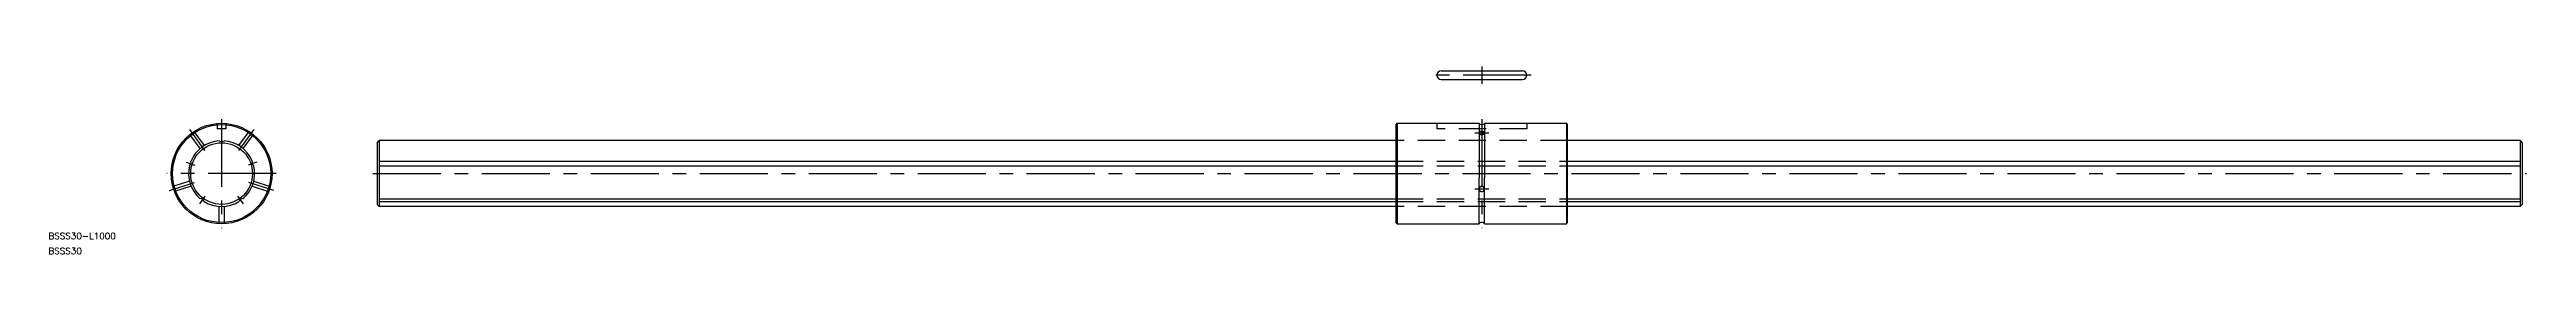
# Model space of a CAD drawing. Extents: x -80 to 1074, y -38 to 50.
import ezdxf

# ---------------------------------------------------------------- set-up
doc = ezdxf.new("R2010")
doc.units = 0
doc.linetypes.add('CENTER', pattern=[50.8, 31.75, -6.35, 6.35, -6.35])
doc.linetypes.add('DASHED', pattern=[19.05, 12.7, -6.35])
doc.layers.get('0').update_dxf_attribs({"linetype": 'CONTINUOUS'})
doc.layers.add('CENTER', color=1, linetype='CENTER')
doc.styles.get("Standard").update_dxf_attribs({"font": 'txt.shx', "height": 3, "bigfont": 'bigfont.shx'})

msp = doc.modelspace()

# ---------------------------------------------------------------- linework, layer by layer
at = {"color": 7, "linetype": 'CONTINUOUS'}
for p, q in [((568.5, 48), (606.5, 48)), ((568.5, 44), (606.5, 44)), ((547.5, 22.9), (548.1, 23.5)), ((548.1, 23.5), (548.1, -23.5)), ((548.1, 23.5), (586.2, 23.5)), ((586.2, 23.5), (586.2, -2)), ((588.8, 23.5), (588.8, -2)), ((588.8, 23.5), (626.9, 23.5)), ((627.5, 22.9), (626.9, 23.5)), ((626.9, 23.5), (626.9, -23.5)), ((72.5, 14.4), (73.5, 15.4)), ((72.5, 14.4), (72.5, -14.4)), ((547.5, 15.4), (73.5, 15.4)), ((73.5, 15.4), (73.5, -15.4)), ((547.5, -22.9), (547.5, 22.9)), ((627.5, -22.9), (627.5, 22.9)), ((1071.5, 15.4), (627.5, 15.4)), ((1071.5, 15.4), (1072.5, 14.4)), ((1071.5, 15.4), (1071.5, -15.4)), ((1072.5, 14.4), (1072.5, -14.4)), ((73.5, 5.8), (547.5, 5.8)), ((73.5, 3.7), (547.5, 3.7)), ((627.5, 5.8), (1071.5, 5.8)), ((627.5, 3.7), (1071.5, 3.7)), ((586.2, -23.5), (586.2, -2)), ((588.8, -23.5), (588.8, -2)), ((-1.3, -16.5), (-1.3, -23.5)), ((1.2, -16.5), (1.2, -23.5)), ((72.5, -14.4), (73.5, -15.4)), ((73.5, -11.8), (547.5, -11.8)), ((73.5, -13.1), (547.5, -13.1)), ((547.5, -15.4), (73.5, -15.4)), ((548.1, -23.5), (547.5, -22.9)), ((626.9, -23.5), (627.5, -22.9)), ((627.5, -11.8), (1071.5, -11.8)), ((627.5, -13.1), (1071.5, -13.1)), ((1071.5, -15.4), (627.5, -15.4)), ((1071.5, -15.4), (1072.5, -14.4)), ((548.1, -23.5), (586.2, -23.5)), ((588.8, -23.5), (626.9, -23.5))]:
    msp.add_line(p, q, dxfattribs=at)
at = {"color": 3, "linetype": 'DASHED'}
for p, q in [((-2, 23.4), (-2, 21)), ((2, 23.4), (2, 21)), ((566.5, 23.5), (566.5, 21)), ((608.5, 23.5), (608.5, 21)), ((-10, 11.7), (-14.8, 18.3)), ((-8, 13.2), (-12.8, 19.7)), ((2, 21), (-2, 21)), ((8, 13.2), (12.8, 19.7)), ((10, 11.7), (14.8, 18.3)), ((627.5, 15.4), (547.5, 15.4)), ((608.5, 21), (566.5, 21)), ((547.5, 5.8), (627.5, 5.8)), ((547.5, 3.7), (627.5, 3.7)), ((-15, -3.6), (-22.7, -6.1)), ((-14.2, -5.9), (-21.9, -8.4)), ((14.2, -5.9), (21.9, -8.4)), ((15, -3.6), (22.7, -6.1)), ((-1.3, -15.3), (-1.3, -23.5)), ((1.2, -15.3), (1.2, -23.5)), ((547.5, -11.8), (627.5, -11.8)), ((547.5, -13.1), (627.5, -13.1)), ((627.5, -15.4), (547.5, -15.4))]:
    msp.add_line(p, q, dxfattribs=at)
at = {"color": 7, "linetype": 'CONTINUOUS'}
for points in [[(586.2, 19, 0), (586.2, 19, 0), (586.2, 18.9, 0), (586.2, 18.9, 0), (586.2, 18.9, 0), (586.3, 18.8, 0), (586.3, 18.8, 0), (586.3, 18.8, 0), (586.3, 18.7, 0), (586.3, 18.7, 0), (586.4, 18.7, 0), (586.4, 18.6, 0), (586.4, 18.6, 0), (586.5, 18.6, 0), (586.5, 18.5, 0), (586.5, 18.5, 0), (586.6, 18.5, 0), (586.6, 18.5, 0), (586.7, 18.4, 0), (586.7, 18.4, 0), (586.8, 18.4, 0), (586.8, 18.4, 0), (586.9, 18.4, 0), (586.9, 18.3, 0), (587, 18.3, 0), (587.1, 18.3, 0), (587.1, 18.3, 0), (587.2, 18.3, 0), (587.2, 18.3, 0), (587.3, 18.3, 0), (587.4, 18.3, 0), (587.4, 18.3, 0), (587.5, 18.3, 0), (587.5, 18.3, 0), (587.6, 18.3, 0), (587.7, 18.3, 0), (587.7, 18.3, 0), (587.8, 18.3, 0), (587.8, 18.3, 0), (587.9, 18.3, 0), (588, 18.3, 0), (588, 18.3, 0), (588.1, 18.4, 0), (588.1, 18.4, 0), (588.2, 18.4, 0), (588.2, 18.4, 0), (588.3, 18.4, 0), (588.3, 18.5, 0), (588.4, 18.5, 0), (588.4, 18.5, 0), (588.4, 18.5, 0), (588.5, 18.6, 0), (588.5, 18.6, 0), (588.5, 18.6, 0), (588.6, 18.7, 0), (588.6, 18.7, 0), (588.6, 18.7, 0), (588.7, 18.8, 0), (588.7, 18.8, 0), (588.7, 18.8, 0), (588.7, 18.9, 0), (588.7, 18.9, 0), (588.7, 18.9, 0), (588.7, 19, 0), (588.7, 19, 0), (588.7, 19, 0), (588.7, 19.1, 0), (588.7, 19.1, 0), (588.7, 19.1, 0), (588.7, 19.2, 0), (588.7, 19.2, 0), (588.7, 19.2, 0), (588.6, 19.3, 0), (588.6, 19.3, 0), (588.6, 19.3, 0), (588.5, 19.4, 0), (588.5, 19.4, 0), (588.5, 19.4, 0), (588.4, 19.5, 0), (588.4, 19.5, 0), (588.4, 19.5, 0), (588.3, 19.5, 0), (588.3, 19.6, 0), (588.2, 19.6, 0), (588.2, 19.6, 0), (588.1, 19.6, 0), (588.1, 19.6, 0), (588, 19.7, 0), (588, 19.7, 0), (587.9, 19.7, 0), (587.8, 19.7, 0), (587.8, 19.7, 0), (587.7, 19.7, 0), (587.7, 19.7, 0), (587.6, 19.7, 0), (587.5, 19.7, 0), (587.5, 19.7, 0), (587.4, 19.7, 0), (587.4, 19.7, 0), (587.3, 19.7, 0), (587.2, 19.7, 0), (587.2, 19.7, 0), (587.1, 19.7, 0), (587.1, 19.7, 0), (587, 19.7, 0), (586.9, 19.7, 0), (586.9, 19.6, 0), (586.8, 19.6, 0), (586.8, 19.6, 0), (586.7, 19.6, 0), (586.7, 19.6, 0), (586.6, 19.5, 0), (586.6, 19.5, 0), (586.5, 19.5, 0), (586.5, 19.5, 0), (586.5, 19.4, 0), (586.4, 19.4, 0), (586.4, 19.4, 0), (586.4, 19.3, 0), (586.3, 19.3, 0), (586.3, 19.3, 0), (586.3, 19.2, 0), (586.3, 19.2, 0), (586.3, 19.2, 0), (586.2, 19.1, 0), (586.2, 19.1, 0), (586.2, 19.1, 0), (586.2, 19, 0), (586.2, 19, 0)], [(586.2, -7.3, 0), (586.2, -7.3, 0), (586.2, -7.4, 0), (586.2, -7.4, 0), (586.2, -7.5, 0), (586.3, -7.5, 0), (586.3, -7.6, 0), (586.3, -7.7, 0), (586.3, -7.7, 0), (586.3, -7.8, 0), (586.4, -7.8, 0), (586.4, -7.9, 0), (586.4, -7.9, 0), (586.5, -8, 0), (586.5, -8, 0), (586.5, -8.1, 0), (586.6, -8.1, 0), (586.6, -8.1, 0), (586.7, -8.2, 0), (586.7, -8.2, 0), (586.8, -8.2, 0), (586.8, -8.3, 0), (586.9, -8.3, 0), (586.9, -8.3, 0), (587, -8.4, 0), (587.1, -8.4, 0), (587.1, -8.4, 0), (587.2, -8.4, 0), (587.2, -8.4, 0), (587.3, -8.4, 0), (587.4, -8.4, 0), (587.4, -8.4, 0), (587.5, -8.5, 0), (587.5, -8.4, 0), (587.6, -8.4, 0), (587.7, -8.4, 0), (587.7, -8.4, 0), (587.8, -8.4, 0), (587.8, -8.4, 0), (587.9, -8.4, 0), (588, -8.4, 0), (588, -8.3, 0), (588.1, -8.3, 0), (588.1, -8.3, 0), (588.2, -8.2, 0), (588.2, -8.2, 0), (588.3, -8.2, 0), (588.3, -8.1, 0), (588.4, -8.1, 0), (588.4, -8.1, 0), (588.4, -8, 0), (588.5, -8, 0), (588.5, -7.9, 0), (588.5, -7.9, 0), (588.6, -7.8, 0), (588.6, -7.8, 0), (588.6, -7.7, 0), (588.7, -7.7, 0), (588.7, -7.6, 0), (588.7, -7.5, 0), (588.7, -7.5, 0), (588.7, -7.4, 0), (588.7, -7.4, 0), (588.7, -7.3, 0), (588.7, -7.3, 0), (588.7, -7.2, 0), (588.7, -7.1, 0), (588.7, -7.1, 0), (588.7, -7, 0), (588.7, -7, 0), (588.7, -6.9, 0), (588.7, -6.9, 0), (588.6, -6.8, 0), (588.6, -6.7, 0), (588.6, -6.7, 0), (588.5, -6.6, 0), (588.5, -6.6, 0), (588.5, -6.5, 0), (588.4, -6.5, 0), (588.4, -6.5, 0), (588.4, -6.4, 0), (588.3, -6.4, 0), (588.3, -6.3, 0), (588.2, -6.3, 0), (588.2, -6.3, 0), (588.1, -6.2, 0), (588.1, -6.2, 0), (588, -6.2, 0), (588, -6.2, 0), (587.9, -6.1, 0), (587.8, -6.1, 0), (587.8, -6.1, 0), (587.7, -6.1, 0), (587.7, -6.1, 0), (587.6, -6.1, 0), (587.5, -6.1, 0), (587.5, -6.1, 0), (587.4, -6.1, 0), (587.4, -6.1, 0), (587.3, -6.1, 0), (587.2, -6.1, 0), (587.2, -6.1, 0), (587.1, -6.1, 0), (587.1, -6.1, 0), (587, -6.2, 0), (586.9, -6.2, 0), (586.9, -6.2, 0), (586.8, -6.2, 0), (586.8, -6.3, 0), (586.7, -6.3, 0), (586.7, -6.3, 0), (586.6, -6.4, 0), (586.6, -6.4, 0), (586.5, -6.5, 0), (586.5, -6.5, 0), (586.5, -6.5, 0), (586.4, -6.6, 0), (586.4, -6.6, 0), (586.4, -6.7, 0), (586.3, -6.7, 0), (586.3, -6.8, 0), (586.3, -6.9, 0), (586.3, -6.9, 0), (586.3, -7, 0), (586.2, -7, 0), (586.2, -7.1, 0), (586.2, -7.1, 0), (586.2, -7.2, 0), (586.2, -7.3, 0)]]:
    msp.add_polyline3d(points, dxfattribs=at)
for radius in [23.5, 22.9, 14.4]:
    msp.add_circle((0, 0), radius, dxfattribs=at)
for centre, radius, start, end in [((568.5, 46), 2, 90, 270), ((606.5, 46), 2, 270, 90), ((587.5, 24.6), 1.71, 220.4497, 319.5503), ((0, 0), 15.4, 94.2344, 157.7656), ((0, 17), 1.99, 235.0514, 304.9486), ((0, 0), 15.4, 22.2344, 85.7656), ((0, 0), 15.4, 166.2344, 229.7656), ((-16.2, 5.2), 1.99, 307.0514, 16.9486), ((0, 0), 15.4, 310.2344, 13.7656), ((16.2, 5.2), 1.99, 163.0514, 232.9486), ((-10, -13.7), 1.99, 19.0514, 88.9486), ((0, 0), 15.4, 238.2344, 301.7656), ((10, -13.7), 1.99, 91.0514, 160.9486), ((587.5, -24.6), 1.71, 40.4497, 139.5503)]:
    msp.add_arc(centre, radius, start, end, dxfattribs=at)
at = {"layer": 'CENTER', "color": 1, "linetype": 'CENTER'}
for p, q in [((587.5, 50), (587.5, 42)), ((610.5, 46), (564.5, 46)), ((0, 25.5), (0, -25.5)), ((587.5, 25.5), (587.5, -25.5)), ((-15, 20.6), (-7.9, 10.8)), ((15, 20.6), (7.9, 10.8)), ((584.2, 19), (590.7, 19)), ((25.5, 0), (-25.5, 0)), ((-16.5, 5.4), (-12.4, 4)), ((16.5, 5.4), (12.4, 4)), ((70.5, 0), (1074.5, 0)), ((-24.3, -7.9), (-12.7, -4.1)), ((-10.2, -14.1), (-7.6, -10.5)), ((10.2, -14.1), (7.6, -10.5)), ((24.3, -7.9), (12.7, -4.1)), ((590.7, -7.3), (584.2, -7.3))]:
    msp.add_line(p, q, dxfattribs=at)

# ---------------------------------------------------------------- texts
at = {"color": 7, "linetype": 'CONTINUOUS'}
for s, p in [('BSSS30-L1000', (-80.7, -30.7)), ('BSSS30', (-80.7, -37.7))]:
    msp.add_text(s, height=3, dxfattribs=at).set_placement(p)

doc.saveas('drawing.dxf')
